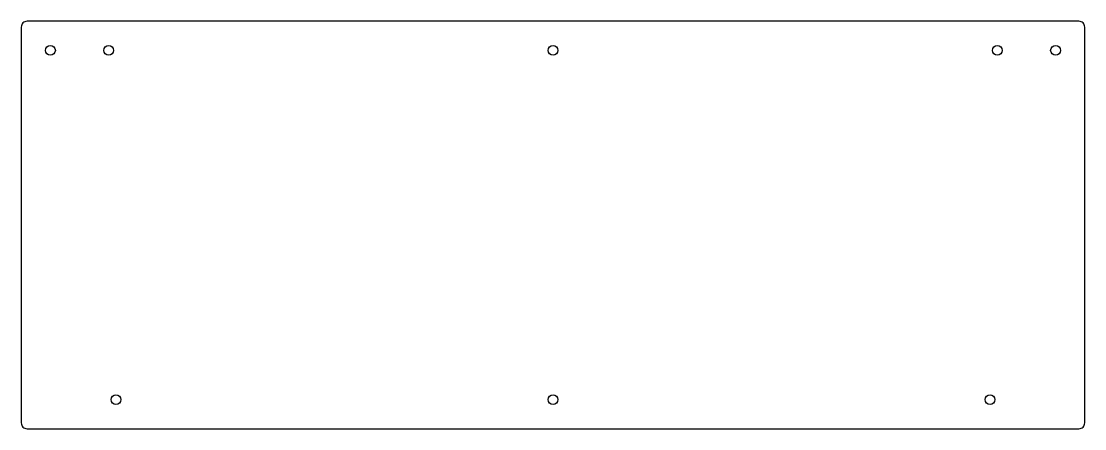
# Model space of a CAD drawing. Header units: millimetres. Extents: x 0 to 365, y 0 to 140.
import ezdxf

# ---------------------------------------------------------------- set-up
doc = ezdxf.new("R2010")
doc.units = ezdxf.units.MM
doc.layers.get('0').update_dxf_attribs({"linetype": 'CONTINUOUS'})

msp = doc.modelspace()

# ---------------------------------------------------------------- linework, layer by layer
msp.add_lwpolyline([(365, 2), (365, 138, 0.414214), (363, 140), (2, 140, 0.414214), (0, 138), (0, 2, 0.414214), (2, 0), (363, 0, 0.414214)], format="xyb", close=True)
for centre in [(10, 130), (30, 130), (182.5, 130), (335, 130), (355, 130), (32.5, 10), (182.5, 10), (332.5, 10)]:
    msp.add_circle(centre, 1.7)

doc.saveas('drawing.dxf')
